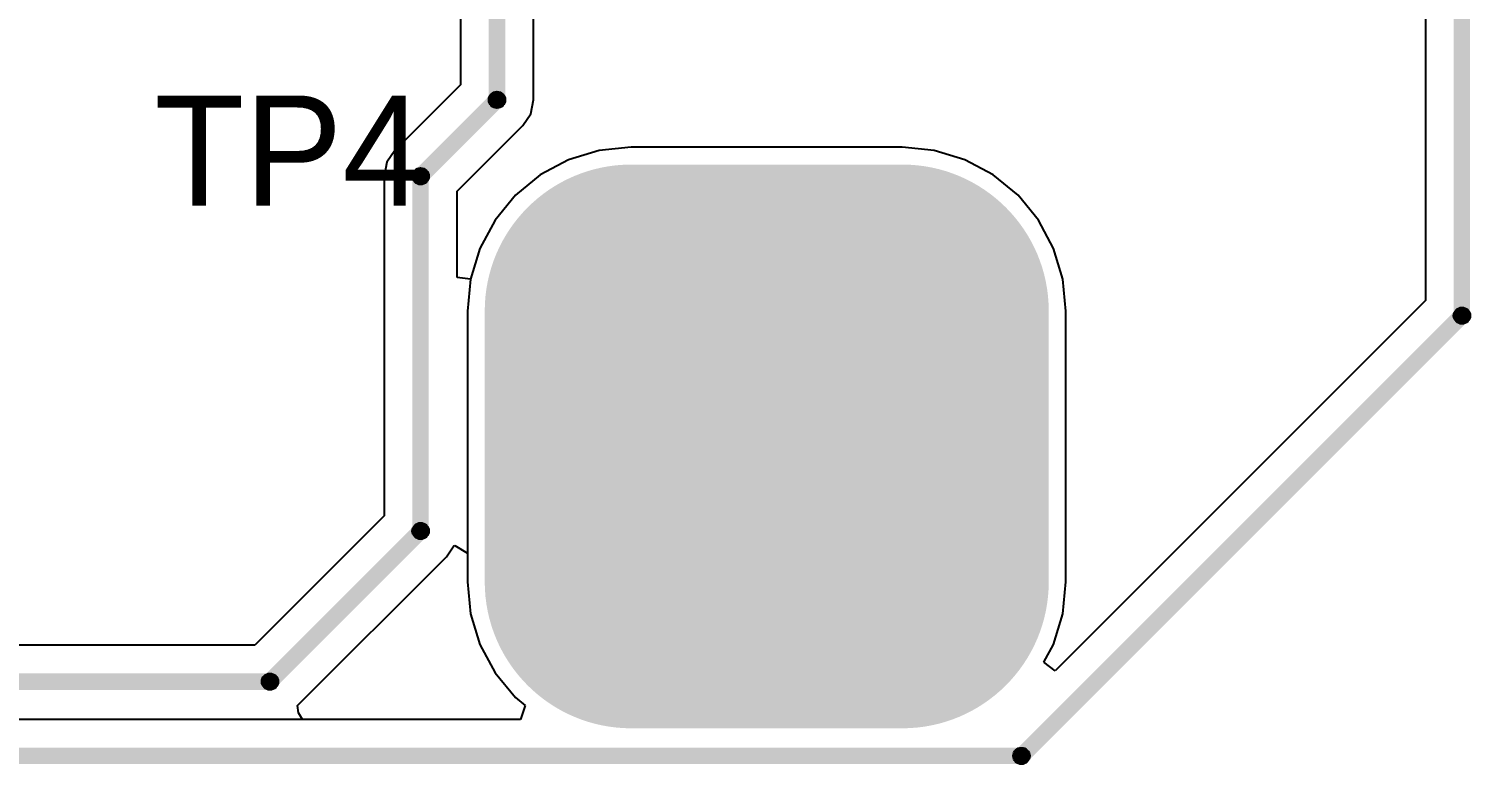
# Model space of a CAD drawing. Header units: millimetres. Extents: x -51.7 to 0.1, y -4.1 to 27.4.
# Drawn here: x -13.16 to 0.14, y -4.08 to 2.71 of the extents above; entities that cross this region are included whole.
import ezdxf

# ---------------------------------------------------------------- set-up
doc = ezdxf.new("R2010")
doc.units = ezdxf.units.MM
for name, color, linetype in [('BottomLayer', 5, 'Continuous'), ('BottomSolder', 6, 'Continuous'), ('KeepOutLayer', 6, 'Continuous'), ('MultiLayer', 9, 'Continuous'), ('PadHoleLayer', 156, 'Continuous'), ('TopLayer', 1, 'Continuous'), ('TopOverlay', 2, 'Continuous'), ('TopSolder', 216, 'Continuous')]:
    doc.layers.add(name, color=color, linetype=linetype)

msp = doc.modelspace()

# ---------------------------------------------------------------- hatches: boundary and pattern name
at = {"layer": 'BottomLayer'}
h = msp.add_hatch(color=5, dxfattribs=at)
edge = h.paths.add_edge_path()
edge.add_arc((-7.6, 0.107), 1.25, 90, 180)
edge.add_line((-8.85, 0.107), (-8.85, -2.393))
edge.add_arc((-7.6, -2.393), 1.25, 180, 270)
edge.add_line((-7.6, -3.643), (-5.1, -3.643))
edge.add_arc((-5.1, -2.393), 1.25, 270, 360)
edge.add_line((-3.85, -2.393), (-3.85, 0.107))
edge.add_arc((-5.1, 0.107), 1.25, 0, 90)
edge.add_line((-5.1, 1.357), (-7.6, 1.357))
at = {"layer": 'BottomSolder'}
h = msp.add_hatch(color=6, dxfattribs=at)
edge = h.paths.add_edge_path()
edge.add_arc((-7.6, 0.107), 1.352, 90, 180)
edge.add_line((-8.952, 0.107), (-8.952, -2.393))
edge.add_arc((-7.6, -2.393), 1.352, 180, 270)
edge.add_line((-7.6, -3.745), (-5.1, -3.745))
edge.add_arc((-5.1, -2.393), 1.352, 270, 360)
edge.add_line((-3.748, -2.393), (-3.748, 0.107))
edge.add_arc((-5.1, 0.107), 1.352, 0, 90)
edge.add_line((-5.1, 1.459), (-7.6, 1.459))
at = {"layer": 'KeepOutLayer'}
for points in [[(0.14, 0.064), (-0.012, 0.064), (-0.012, 27.369), (0.14, 27.369)], [(-3.946, -4.054), (-4.054, -3.946), (0.01, 0.118), (0.118, 0.01)], [(-47.435, -4.076), (-47.435, -3.924), (-4, -3.924), (-4, -4.076)]]:
    msp.add_hatch(color=6, dxfattribs=at).paths.add_polyline_path(points)
h = msp.add_hatch(color=6, dxfattribs=at)
edge = h.paths.add_edge_path()
edge.add_arc((0.064, 0.064), 0.0762, 0, 360)
h = msp.add_hatch(color=6, dxfattribs=at)
edge = h.paths.add_edge_path()
edge.add_arc((0.064, 0.064), 0.0762, 0, 360)
h = msp.add_hatch(color=6, dxfattribs=at)
edge = h.paths.add_edge_path()
edge.add_arc((-4, -4), 0.0762, 0, 360)
h = msp.add_hatch(color=6, dxfattribs=at)
edge = h.paths.add_edge_path()
edge.add_arc((-4, -4), 0.0762, 0, 360)
at = {"layer": 'MultiLayer'}
h = msp.add_hatch(color=9, dxfattribs=at)
edge = h.paths.add_edge_path()
edge.add_arc((-7.6, 0.107), 1.25, 90, 180)
edge.add_line((-8.85, 0.107), (-8.85, -2.393))
edge.add_arc((-7.6, -2.393), 1.25, 180, 270)
edge.add_line((-7.6, -3.643), (-5.1, -3.643))
edge.add_arc((-5.1, -2.393), 1.25, 270, 360)
edge.add_line((-3.85, -2.393), (-3.85, 0.107))
edge.add_arc((-5.1, 0.107), 1.25, 0, 90)
edge.add_line((-5.1, 1.357), (-7.6, 1.357))
at = {"layer": 'PadHoleLayer'}
h = msp.add_hatch(color=156, dxfattribs=at)
edge = h.paths.add_edge_path()
edge.add_arc((-6.35, -1.143), 1.55, 0, 360)
at = {"layer": 'TopLayer'}
for points in [[(-8.762, 2.056), (-8.915, 2.056), (-8.915, 7.76), (-8.762, 7.76)], [(-9.49, 1.297), (-9.598, 1.405), (-8.893, 2.11), (-8.785, 2.002)], [(-9.468, -1.924), (-9.62, -1.924), (-9.62, 1.351), (-9.468, 1.351)], [(-10.88, -3.368), (-10.988, -3.26), (-9.598, -1.87), (-9.49, -1.978)], [(-28.752, -3.39), (-28.752, -3.238), (-10.934, -3.238), (-10.934, -3.39)]]:
    msp.add_hatch(color=1, dxfattribs=at).paths.add_polyline_path(points)
h = msp.add_hatch(color=1, dxfattribs=at)
edge = h.paths.add_edge_path()
edge.add_arc((-8.839, 2.056), 0.0762, 0, 360)
h = msp.add_hatch(color=1, dxfattribs=at)
edge = h.paths.add_edge_path()
edge.add_arc((-8.839, 2.056), 0.0762, 0, 360)
h = msp.add_hatch(color=1, dxfattribs=at)
edge = h.paths.add_edge_path()
edge.add_arc((-9.544, 1.351), 0.0762, 0, 360)
h = msp.add_hatch(color=1, dxfattribs=at)
edge = h.paths.add_edge_path()
edge.add_arc((-9.544, 1.351), 0.0762, 0, 360)
h = msp.add_hatch(color=1, dxfattribs=at)
edge = h.paths.add_edge_path()
edge.add_arc((-7.6, 0.107), 1.25, 90, 180)
edge.add_line((-8.85, 0.107), (-8.85, -2.393))
edge.add_arc((-7.6, -2.393), 1.25, 180, 270)
edge.add_line((-7.6, -3.643), (-5.1, -3.643))
edge.add_arc((-5.1, -2.393), 1.25, 270, 360)
edge.add_line((-3.85, -2.393), (-3.85, 0.107))
edge.add_arc((-5.1, 0.107), 1.25, 0, 90)
edge.add_line((-5.1, 1.357), (-7.6, 1.357))
h = msp.add_hatch(color=1, dxfattribs=at)
edge = h.paths.add_edge_path()
edge.add_arc((-9.544, -1.924), 0.0762, 0, 360)
h = msp.add_hatch(color=1, dxfattribs=at)
edge = h.paths.add_edge_path()
edge.add_arc((-9.544, -1.924), 0.0762, 0, 360)
h = msp.add_hatch(color=1, dxfattribs=at)
edge = h.paths.add_edge_path()
edge.add_arc((-10.934, -3.314), 0.0762, 0, 360)
h = msp.add_hatch(color=1, dxfattribs=at)
edge = h.paths.add_edge_path()
edge.add_arc((-10.934, -3.314), 0.0762, 0, 360)
at = {"layer": 'TopSolder'}
h = msp.add_hatch(color=216, dxfattribs=at)
edge = h.paths.add_edge_path()
edge.add_arc((-7.6, 0.107), 1.352, 90, 180)
edge.add_line((-8.952, 0.107), (-8.952, -2.393))
edge.add_arc((-7.6, -2.393), 1.352, 180, 270)
edge.add_line((-7.6, -3.745), (-5.1, -3.745))
edge.add_arc((-5.1, -2.393), 1.352, 270, 360)
edge.add_line((-3.748, -2.393), (-3.748, 0.107))
edge.add_arc((-5.1, 0.107), 1.352, 0, 90)
edge.add_line((-5.1, 1.459), (-7.6, 1.459))

# ---------------------------------------------------------------- linework, layer by layer
at = {"layer": 'BottomLayer'}
for p, q in [((-0.273, 27.032), (-0.273, 0.203)), ((-7.6, 1.618), (-7.895, 1.589)), ((-5.1, 1.618), (-7.6, 1.618)), ((-4.805, 1.589), (-5.1, 1.618)), ((-8.178, 1.503), (-8.44, 1.364)), ((-7.895, 1.589), (-8.178, 1.503)), ((-4.522, 1.503), (-4.805, 1.589)), ((-4.26, 1.364), (-4.522, 1.503)), ((-8.44, 1.364), (-8.669, 1.176)), ((-4.031, 1.176), (-4.26, 1.364)), ((-8.669, 1.176), (-8.857, 0.947)), ((-3.843, 0.947), (-4.031, 1.176)), ((-8.857, 0.947), (-8.996, 0.685)), ((-3.704, 0.685), (-3.843, 0.947)), ((-8.996, 0.685), (-9.082, 0.402)), ((-3.618, 0.402), (-3.704, 0.685)), ((-9.082, 0.402), (-9.111, 0.107)), ((-3.589, 0.107), (-3.618, 0.402)), ((-0.273, 0.203), (-3.689, -3.213)), ((-9.111, 0.107), (-9.111, -2.393)), ((-3.589, -2.393), (-3.589, 0.107)), ((-9.111, -2.393), (-9.082, -2.688)), ((-3.618, -2.688), (-3.589, -2.393)), ((-9.082, -2.688), (-8.996, -2.971)), ((-3.704, -2.971), (-3.618, -2.688)), ((-8.996, -2.971), (-8.857, -3.233)), ((-3.792, -3.136), (-3.704, -2.971)), ((-3.689, -3.213), (-3.792, -3.136)), ((-8.857, -3.233), (-8.669, -3.462)), ((-8.669, -3.462), (-8.578, -3.536)), ((-8.578, -3.536), (-8.623, -3.663)), ((-8.623, -3.663), (-42.685, -3.663))]:
    msp.add_line(p, q, dxfattribs=at)
at = {"layer": 'KeepOutLayer'}
for centre in [(0.064, 0.064), (0.064, 0.064), (-4, -4), (-4, -4)]:
    msp.add_circle(centre, 0.0762, dxfattribs=at)
at = {"layer": 'TopLayer'}
for p, q in [((-0.273, 27.032), (-0.273, 0.203)), ((-9.175, 7.497), (-9.175, 2.196)), ((-8.502, 2.056), (-8.502, 5.308)), ((-9.175, 2.196), (-9.782, 1.589)), ((-8.528, 1.927), (-8.502, 2.056)), ((-8.601, 1.818), (-8.528, 1.927)), ((-9.207, 1.212), (-8.601, 1.818)), ((-7.6, 1.618), (-7.895, 1.589)), ((-5.1, 1.618), (-7.6, 1.618)), ((-4.805, 1.589), (-5.1, 1.618)), ((-9.855, 1.48), (-9.881, 1.351)), ((-9.782, 1.589), (-9.855, 1.48)), ((-8.178, 1.503), (-8.44, 1.364)), ((-7.895, 1.589), (-8.178, 1.503)), ((-4.522, 1.503), (-4.805, 1.589)), ((-4.26, 1.364), (-4.522, 1.503)), ((-9.881, 1.351), (-9.881, -1.785)), ((-8.44, 1.364), (-8.669, 1.176)), ((-4.031, 1.176), (-4.26, 1.364)), ((-9.207, 0.417), (-9.207, 1.212)), ((-8.669, 1.176), (-8.857, 0.947)), ((-3.843, 0.947), (-4.031, 1.176)), ((-8.857, 0.947), (-8.996, 0.685)), ((-3.704, 0.685), (-3.843, 0.947)), ((-8.996, 0.685), (-9.082, 0.402)), ((-3.618, 0.402), (-3.704, 0.685)), ((-9.082, 0.402), (-9.207, 0.417)), ((-3.589, 0.107), (-3.618, 0.402)), ((-0.273, 0.203), (-3.689, -3.213)), ((-3.589, -2.393), (-3.589, 0.107)), ((-9.881, -1.785), (-11.074, -2.978)), ((-9.306, -2.162), (-9.238, -2.061)), ((-9.238, -2.061), (-9.229, -2.059)), ((-9.229, -2.059), (-9.111, -2.129)), ((-10.68, -3.536), (-9.306, -2.162)), ((-9.111, -2.129), (-9.111, -2.393)), ((-9.111, -2.393), (-9.082, -2.688)), ((-3.618, -2.688), (-3.589, -2.393)), ((-9.082, -2.688), (-8.996, -2.971)), ((-3.704, -2.971), (-3.618, -2.688)), ((-11.074, -2.978), (-18.845, -2.978)), ((-8.996, -2.971), (-8.857, -3.233)), ((-3.792, -3.136), (-3.704, -2.971)), ((-3.689, -3.213), (-3.792, -3.136)), ((-8.857, -3.233), (-8.669, -3.462)), ((-10.669, -3.601), (-10.68, -3.536)), ((-8.669, -3.462), (-8.578, -3.536)), ((-8.578, -3.536), (-8.623, -3.663)), ((-10.634, -3.663), (-10.669, -3.601)), ((-8.623, -3.663), (-10.634, -3.663))]:
    msp.add_line(p, q, dxfattribs=at)
for centre in [(-8.839, 2.056), (-8.839, 2.056), (-9.544, 1.351), (-9.544, 1.351), (-9.544, -1.924), (-9.544, -1.924), (-10.934, -3.314), (-10.934, -3.314)]:
    msp.add_circle(centre, 0.0762, dxfattribs=at)

# ---------------------------------------------------------------- texts
at = {"layer": 'TopOverlay'}
msp.add_text('TP4', height=1.016, dxfattribs=at).set_placement((-12.001, 1.08))

doc.saveas('drawing.dxf')
